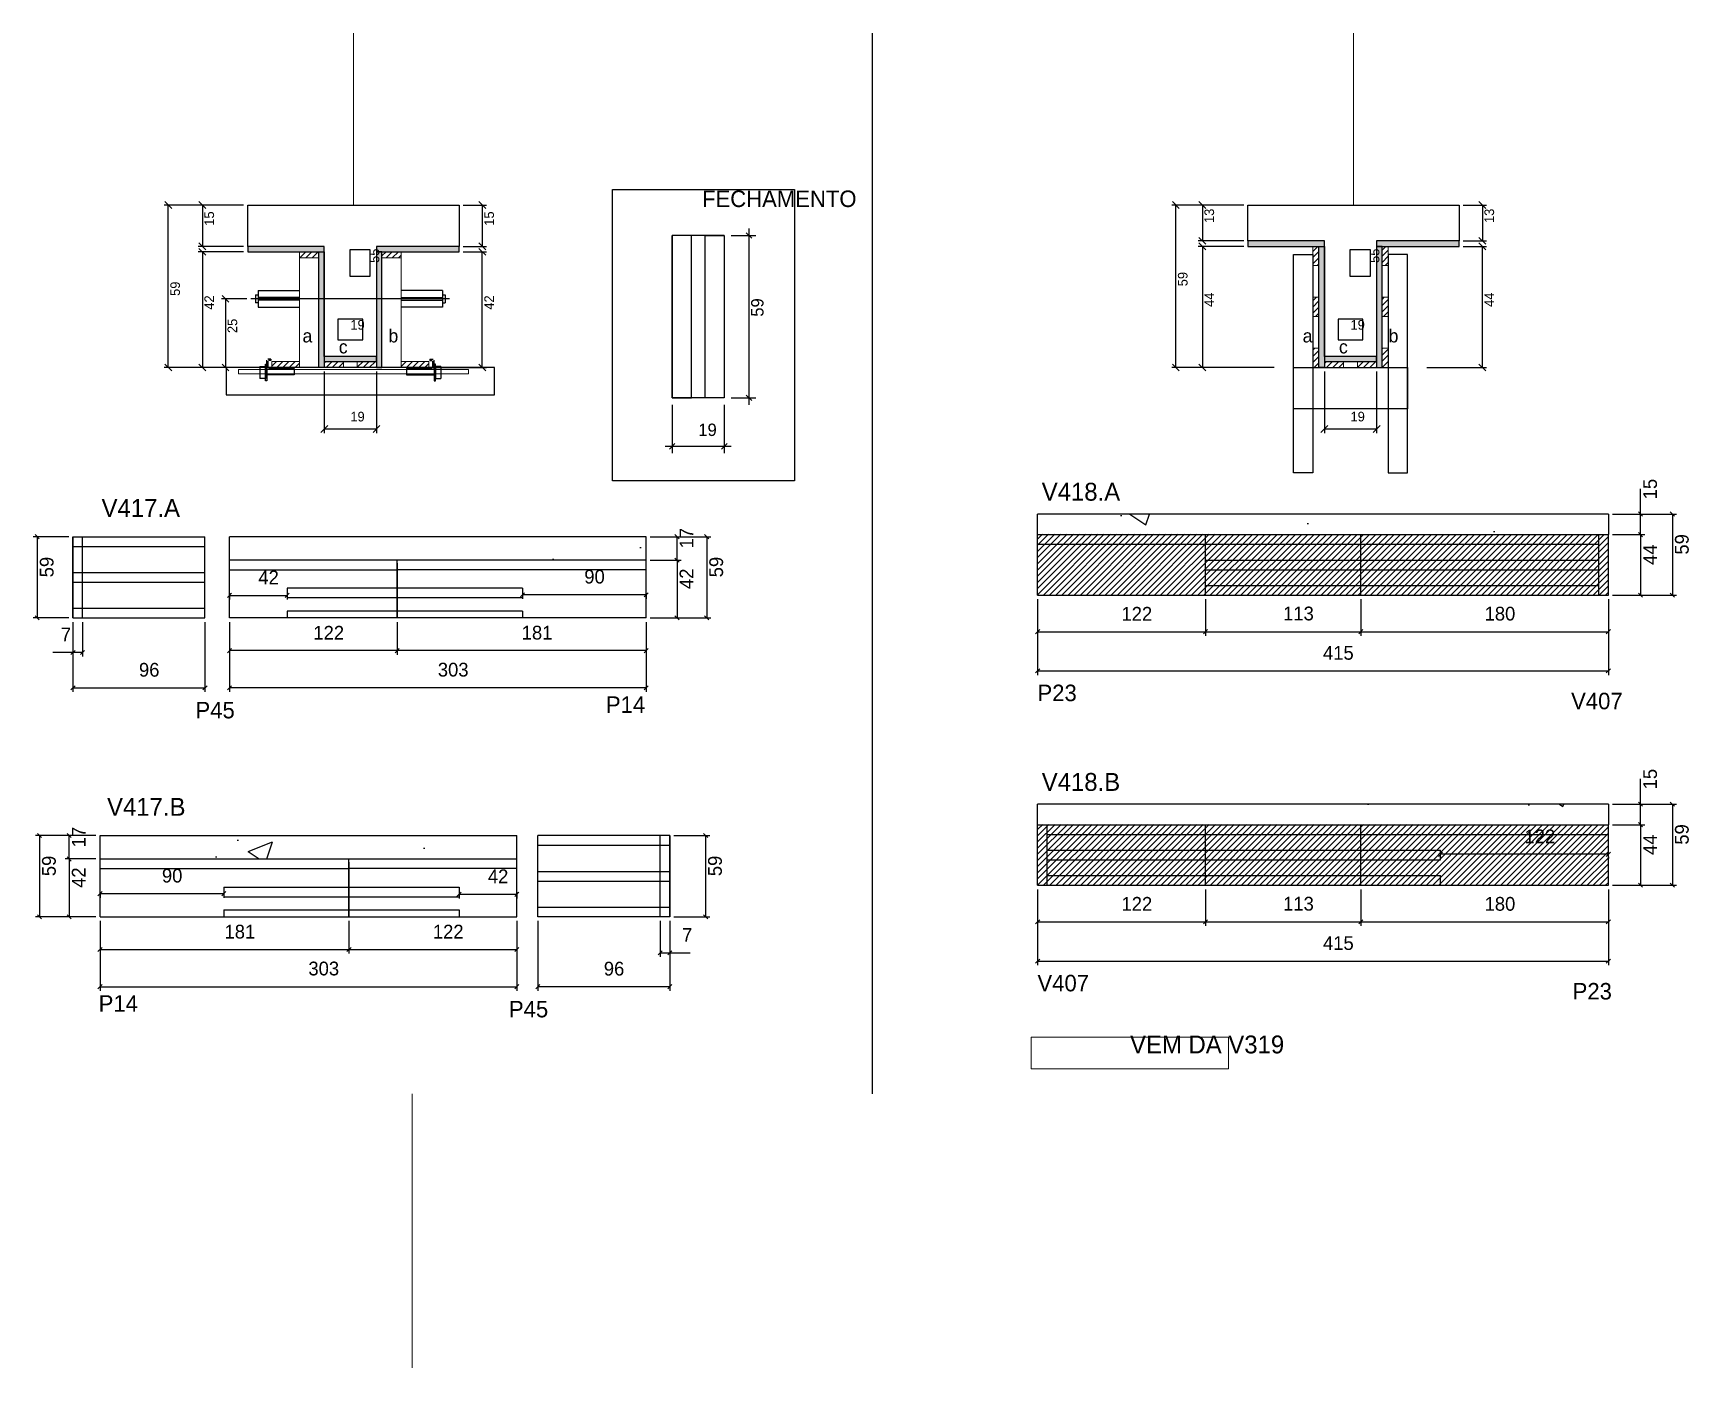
# Model space of a CAD drawing. Header units: metres. Extents: x 3256 to 4460, y 1444 to 2414.
import ezdxf

# ---------------------------------------------------------------- set-up
doc = ezdxf.new("R2010")
doc.units = ezdxf.units.M
for name, color, linetype in [('5', 7, 'Continuous'), ('barrote', 7, 'Continuous'), ('CONCRETO', 7, 'Continuous'), ('COTA', 7, 'Continuous'), ('Cota Seção (2x)', 7, 'Continuous'), ('Cotas', 7, 'Continuous'), ('detalhes', 7, 'Continuous'), ('Hachura', 7, 'Continuous'), ('Madeira', 7, 'Continuous'), ('Painéis', 7, 'Continuous'), ('presilha', 7, 'Continuous'), ('REAPROVEITAMENTO', 7, 'Continuous'), ('SARR_2.2x7', 7, 'Continuous'), ('SARR_3.5x7', 7, 'Continuous'), ('SARRAFO DE PRESSAO', 7, 'Continuous'), ('SCO-___-LAJ', 7, 'Continuous'), ('TENSOR', 7, 'Continuous'), ('TEXTO PILAR', 7, 'Continuous'), ('Texto Seção', 7, 'Continuous')]:
    doc.layers.add(name, color=color, linetype=linetype)

msp = doc.modelspace()

# ---------------------------------------------------------------- hatches: boundary and pattern name
at = {"layer": 'COTA'}
h = msp.add_hatch(dxfattribs=at)
h.set_pattern_fill('AR-CONC')
h.paths.add_polyline_path([(4401.3, 2049.8), (4401.3, 2064.8), (3986.1, 2064.8), (3986.3, 2049.8), (4401.3, 2049.8)])
h = msp.add_hatch(dxfattribs=at)
h.set_pattern_fill('AR-CONC')
h.paths.add_polyline_path([(3701.7, 2031.3), (3701.7, 2048.3), (3398.7, 2048.3), (3398.7, 2031.3), (3701.7, 2031.3)])
h = msp.add_hatch(dxfattribs=at)
h.set_pattern_fill('AR-CONC')
h.paths.add_polyline_path([(4401.3, 1839), (4401.3, 1854), (3986.1, 1854), (3986.3, 1839), (4401.3, 1839)])
h = msp.add_hatch(dxfattribs=at)
h.set_pattern_fill('AR-CONC')
h.paths.add_polyline_path([(3304.6, 1831.1), (3304.6, 1814.1), (3607.6, 1814.1), (3607.6, 1831.1), (3304.6, 1831.1)])
at = {"layer": 'Hachura'}
h = msp.add_hatch(color=7, dxfattribs=at)
h.dxf.hatch_style = 1
h.paths.add_polyline_path([(3467.6, 2255.3), (3467.6, 2259.3), (3412, 2259.3), (3412, 2255.3), (3467.6, 2255.3)])
h = msp.add_hatch(dxfattribs=at)
h.set_pattern_fill('ANSI31')
h.paths.add_polyline_path([(3463.6, 2250.9), (3463.6, 2255.3), (3449.6, 2255.3), (3449.6, 2250.9), (3463.6, 2250.9)])
h = msp.add_hatch(color=7, dxfattribs=at)
h.dxf.hatch_style = 1
h.paths.add_polyline_path([(3463.6, 2255.3), (3467.6, 2255.3), (3467.6, 2171.3), (3463.6, 2171.3), (3463.6, 2255.3)])
h = msp.add_hatch(color=7, dxfattribs=at)
h.dxf.hatch_style = 1
h.paths.add_polyline_path([(3565.6, 2255.3), (3565.6, 2259.3), (3505.6, 2259.3), (3505.6, 2255.3), (3565.6, 2255.3)])
h = msp.add_hatch(color=7, dxfattribs=at)
h.dxf.hatch_style = 1
h.paths.add_polyline_path([(3509.6, 2255.3), (3505.6, 2255.3), (3505.6, 2171.3), (3509.6, 2171.3), (3509.6, 2255.3)])
h = msp.add_hatch(dxfattribs=at)
h.set_pattern_fill('ANSI31')
h.paths.add_polyline_path([(3509.6, 2250.9), (3509.6, 2255.3), (3523.6, 2255.3), (3523.6, 2250.9), (3509.6, 2250.9)])
h = msp.add_hatch(color=7, dxfattribs=at)
h.dxf.hatch_style = 1
h.paths.add_polyline_path([(4194.8, 2259.3), (4194.8, 2263.3), (4139.2, 2263.3), (4139.2, 2259.3), (4194.8, 2259.3)])
h = msp.add_hatch(dxfattribs=at)
h.set_pattern_fill('ANSI31')
h.paths.add_polyline_path([(4186.4, 2245.3), (4190.8, 2245.3), (4190.8, 2259.3), (4186.4, 2259.3), (4186.4, 2245.3)])
h = msp.add_hatch(color=7, dxfattribs=at)
h.dxf.hatch_style = 1
h.paths.add_polyline_path([(4190.8, 2259.3), (4194.8, 2259.3), (4194.8, 2171.3), (4190.8, 2171.3), (4190.8, 2259.3)])
h = msp.add_hatch(color=7, dxfattribs=at)
h.dxf.hatch_style = 1
h.paths.add_polyline_path([(4292.8, 2259.3), (4292.8, 2263.3), (4232.8, 2263.3), (4232.8, 2259.3), (4292.8, 2259.3)])
h = msp.add_hatch(color=7, dxfattribs=at)
h.dxf.hatch_style = 1
h.paths.add_polyline_path([(4236.8, 2261.3), (4232.8, 2261.3), (4232.8, 2171.3), (4236.8, 2171.3), (4236.8, 2261.3)])
h = msp.add_hatch(dxfattribs=at)
h.set_pattern_fill('ANSI31')
h.paths.add_polyline_path([(4241.2, 2245.3), (4236.8, 2245.3), (4236.8, 2259.3), (4241.2, 2259.3), (4241.2, 2245.3)])
h = msp.add_hatch(dxfattribs=at)
h.set_pattern_fill('ANSI31')
h.paths.add_polyline_path([(4186.4, 2208.3), (4190.8, 2208.3), (4190.8, 2222.3), (4186.4, 2222.3), (4186.4, 2208.3)])
h = msp.add_hatch(dxfattribs=at)
h.set_pattern_fill('ANSI31')
h.paths.add_polyline_path([(4241.2, 2208.3), (4236.8, 2208.3), (4236.8, 2222.3), (4241.2, 2222.3), (4241.2, 2208.3)])
h = msp.add_hatch(color=7, dxfattribs=at)
h.dxf.hatch_style = 1
h.paths.add_polyline_path([(3505.6, 2175.7), (3505.6, 2179.3), (3467.6, 2179.3), (3467.6, 2175.7), (3505.6, 2175.7)])
h = msp.add_hatch(dxfattribs=at)
h.set_pattern_fill('ANSI31')
h.paths.add_polyline_path([(4186.4, 2171.3), (4190.8, 2171.3), (4190.8, 2185.3), (4186.4, 2185.3), (4186.4, 2171.3)])
h = msp.add_hatch(color=7, dxfattribs=at)
h.dxf.hatch_style = 1
h.paths.add_polyline_path([(4232.8, 2175.7), (4232.8, 2179.3), (4194.8, 2179.3), (4194.8, 2175.7), (4232.8, 2175.7)])
h = msp.add_hatch(dxfattribs=at)
h.set_pattern_fill('ANSI31')
h.paths.add_polyline_path([(4241.2, 2171.3), (4236.8, 2171.3), (4236.8, 2185.3), (4241.2, 2185.3), (4241.2, 2171.3)])
h = msp.add_hatch(dxfattribs=at)
h.set_pattern_fill('ANSI31')
h.paths.add_polyline_path([(3429.6, 2171.3), (3429.6, 2175.7), (3449.6, 2175.7), (3449.6, 2171.3), (3429.6, 2171.3)])
h = msp.add_hatch(dxfattribs=at)
h.set_pattern_fill('ANSI31')
h.paths.add_polyline_path([(3467.6, 2171.3), (3467.6, 2175.7), (3481.6, 2175.7), (3481.6, 2171.3), (3467.6, 2171.3)])
h = msp.add_hatch(dxfattribs=at)
h.set_pattern_fill('ANSI31')
h.paths.add_polyline_path([(3505.6, 2171.3), (3505.6, 2175.7), (3491.6, 2175.7), (3491.6, 2171.3), (3505.6, 2171.3)])
h = msp.add_hatch(dxfattribs=at)
h.set_pattern_fill('ANSI31')
h.paths.add_polyline_path([(3543.6, 2171.3), (3543.6, 2175.7), (3523.6, 2175.7), (3523.6, 2171.3), (3543.6, 2171.3)])
h = msp.add_hatch(dxfattribs=at)
h.set_pattern_fill('ANSI31')
h.paths.add_polyline_path([(4194.8, 2171.3), (4194.8, 2175.7), (4208.8, 2175.7), (4208.8, 2171.3), (4194.8, 2171.3)])
h = msp.add_hatch(dxfattribs=at)
h.set_pattern_fill('ANSI31')
h.paths.add_polyline_path([(4232.8, 2171.3), (4232.8, 2175.7), (4218.8, 2175.7), (4218.8, 2171.3), (4232.8, 2171.3)])
at = {"layer": 'REAPROVEITAMENTO'}
h = msp.add_hatch(dxfattribs=at)
h.set_pattern_fill('ANSI31')
h.paths.add_polyline_path([(4401.3, 2005.9), (4401.3, 2049.9), (3986.3, 2050.1), (3986.3, 2006.1), (4401.3, 2005.9)])
h = msp.add_hatch(dxfattribs=at)
h.set_pattern_fill('ANSI31')
h.paths.add_polyline_path([(4401.3, 1795), (4401.3, 1839), (3986.3, 1839.2), (3986.3, 1795.2), (4401.3, 1795)])

# ---------------------------------------------------------------- linework, layer by layer
at = {"color": 7, "lineweight": 25}
for p, q in [((3419.6, 2227.2), (3419.6, 2215.2)), ((3419.6, 2227.2), (3449.6, 2227.2)), ((3553.6, 2227.2), (3523.6, 2227.2)), ((3553.6, 2227.2), (3553.6, 2215.2)), ((3417.6, 2224.2), (3417.6, 2218.2)), ((3417.6, 2224.2), (3419.6, 2224.2)), ((3419.6, 2218.2), (3417.6, 2218.2)), ((3449.6, 2222.2), (3419.6, 2222.2)), ((3449.6, 2220.2), (3419.6, 2220.2)), ((3419.6, 2215.2), (3449.6, 2215.2)), ((3523.6, 2222.2), (3553.6, 2222.2)), ((3523.6, 2220.2), (3553.6, 2220.2)), ((3553.6, 2215.2), (3523.6, 2215.2)), ((3553.6, 2224.2), (3555.6, 2224.2)), ((3553.6, 2218.2), (3555.6, 2218.2)), ((3555.6, 2224.2), (3555.6, 2218.2))]:
    msp.add_line(p, q, dxfattribs=at)
at = {"layer": 'barrote', "color": 251, "lineweight": 25}
msp.add_lwpolyline([(3396.2, 2151.3), (3591.4, 2151.3), (3591.4, 2171.3), (3396.2, 2171.3)], close=True, dxfattribs=at)
at = {"layer": 'CONCRETO', "color": 251, "lineweight": 25}
for points in [[(3412, 2259.3), (3412, 2289.3), (3565.6, 2289.3), (3565.6, 2259.3), (3505.6, 2259.3), (3505.6, 2179.3), (3467.6, 2179.3), (3467.6, 2259.3)], [(4139.2, 2263.3), (4139.2, 2289.3), (4292.8, 2289.3), (4292.8, 2263.3), (4232.8, 2263.3), (4232.8, 2179.3), (4194.8, 2179.3), (4194.8, 2263.3)]]:
    msp.add_lwpolyline(points, close=True, dxfattribs=at)
at = {"layer": 'COTA', "color": 241, "lineweight": 25}
for p, q in [((3866, 2414.3), (3866, 1643.5)), ((3986.3, 2049.8), (3986.3, 2064.8)), ((4401.3, 2064.8), (3986.3, 2064.8)), ((4401.3, 2064.8), (4401.3, 2049.8)), ((3701.7, 2048.3), (3398.7, 2048.3)), ((3398.7, 2031.3), (3398.7, 2048.3)), ((3701.7, 2031.3), (3701.7, 2048.3)), ((3986.3, 1839), (3986.3, 1854)), ((4401.3, 1854), (3986.3, 1854)), ((4401.3, 1854), (4401.3, 1839)), ((3304.6, 1831.1), (3607.6, 1831.1)), ((3304.6, 1814.1), (3304.6, 1831.1)), ((3607.6, 1814.1), (3607.6, 1831.1))]:
    msp.add_line(p, q, dxfattribs=at)
at = {"layer": 'COTA', "color": 4, "lineweight": 25}
for p, q in [((3409, 2289.3), (3351.2, 2289.3)), ((3354.2, 2171.3), (3354.2, 2289.3)), ((3409, 2289.3), (3376, 2289.3)), ((3379, 2289.3), (3379, 2259.3)), ((3568.6, 2289.3), (3585.5, 2289.3)), ((3582.5, 2289.3), (3582.5, 2259.3)), ((4136.2, 2289.3), (4083.8, 2289.3)), ((4086.8, 2171.3), (4086.8, 2289.3)), ((4136.2, 2289.3), (4103.1, 2289.3)), ((4106.1, 2289.3), (4106.1, 2263.3)), ((4295.8, 2289.3), (4312.7, 2289.3)), ((4309.7, 2289.3), (4309.7, 2263.3)), ((3763.5, 2267.2), (3781.5, 2267.2)), ((3776.5, 2144.2), (3776.5, 2272.2)), ((3409, 2259.3), (3376, 2259.3)), ((3409, 2255.3), (3376, 2255.3)), ((3379, 2255.3), (3379, 2171.3)), ((3568.6, 2259.3), (3585.5, 2259.3)), ((3568.6, 2255.3), (3585.5, 2255.3)), ((3582.5, 2171.3), (3582.5, 2255.3)), ((4136.2, 2263.3), (4103.1, 2263.3)), ((4136.2, 2259.3), (4103.1, 2259.3)), ((4106.1, 2259.3), (4106.1, 2171.3)), ((4295.8, 2263.3), (4312.7, 2263.3)), ((4295.8, 2259.3), (4312.7, 2259.3)), ((4309.7, 2171.3), (4309.7, 2259.3)), ((3411.3, 2221.2), (3392.8, 2221.2)), ((3395.8, 2221.2), (3395.8, 2171.3)), ((3431, 2171.3), (3351.2, 2171.3)), ((3431, 2171.3), (3376, 2171.3)), ((3411.3, 2171.3), (3392.8, 2171.3)), ((3467.6, 2168.3), (3467.6, 2123.6)), ((3505.6, 2168.3), (3505.6, 2123.6)), ((3542.2, 2171.3), (3585.5, 2171.3)), ((4158.2, 2171.3), (4083.8, 2171.3)), ((4158.2, 2171.3), (4103.1, 2171.3)), ((4194.8, 2168.3), (4194.8, 2123.6)), ((4232.8, 2168.3), (4232.8, 2123.6)), ((4269.4, 2171.3), (4312.7, 2171.3)), ((3720.6, 2144.2), (3720.6, 2109)), ((3758.5, 2144.2), (3758.5, 2109)), ((3763.5, 2149.2), (3781.5, 2149.2)), ((3467.6, 2126.6), (3505.6, 2126.6)), ((4194.8, 2126.6), (4232.8, 2126.6)), ((3715.6, 2114), (3763.5, 2114)), ((4424.7, 2064.8), (4424.7, 2083.2)), ((4404.3, 2064.8), (4427.7, 2064.8)), ((4404.3, 2064.8), (4450.8, 2064.8)), ((4424.7, 2049.8), (4424.7, 2064.8)), ((4447.8, 2064.8), (4447.8, 2005.8)), ((3704.7, 2048.3), (3727.1, 2048.3)), ((3704.7, 2048.3), (3748.7, 2048.3)), ((3724.1, 2031.3), (3724.1, 2048.3)), ((3745.7, 2048.3), (3745.7, 1989.3)), ((4404.3, 2049.8), (4427.7, 2049.8)), ((4404.3, 2049.8), (4427.7, 2049.8)), ((4424.7, 2049.8), (4424.7, 2005.8)), ((3704.7, 2031.3), (3727.1, 2031.3)), ((3704.7, 2031.3), (3727.1, 2031.3)), ((3724.1, 2031.3), (3724.1, 1989.3)), ((3986.3, 2002.8), (3986.3, 1976.3)), ((3986.3, 2002.8), (3986.3, 1947.8)), ((4108.3, 2002.8), (4108.3, 1976.3)), ((4108.3, 2002.8), (4108.3, 1976.3)), ((4221.3, 2002.8), (4221.3, 1976.3)), ((4221.3, 2002.8), (4221.3, 1976.3)), ((4401.3, 2002.8), (4401.3, 1976.3)), ((4401.3, 2002.8), (4401.3, 1947.8)), ((4404.3, 2005.8), (4427.7, 2005.8)), ((4404.3, 2005.8), (4450.8, 2005.8)), ((3704.7, 1989.3), (3727.1, 1989.3)), ((3704.7, 1989.3), (3748.7, 1989.3)), ((3284.9, 1986.3), (3284.9, 1935.5)), ((3284.9, 1986.3), (3284.9, 1961.2)), ((3291.9, 1986.3), (3291.9, 1961.2)), ((3380.9, 1986.3), (3380.9, 1935.5)), ((3398.7, 1986.3), (3398.7, 1962.5)), ((3398.7, 1986.3), (3398.7, 1935.5)), ((3520.7, 1986.3), (3520.7, 1962.5)), ((3520.7, 1986.3), (3520.7, 1962.5)), ((3701.7, 1986.3), (3701.7, 1962.5)), ((3701.7, 1986.3), (3701.7, 1935.5)), ((3986.3, 1979.3), (4108.3, 1979.3)), ((4108.3, 1979.3), (4221.3, 1979.3)), ((4221.3, 1979.3), (4401.3, 1979.3)), ((3284.9, 1964.2), (3270.2, 1964.2)), ((3291.9, 1964.2), (3284.9, 1964.2)), ((3520.7, 1965.5), (3398.7, 1965.5)), ((3701.7, 1965.5), (3520.7, 1965.5)), ((3986.3, 1950.8), (4401.3, 1950.8)), ((3284.9, 1938.5), (3380.9, 1938.5)), ((3701.7, 1938.5), (3398.7, 1938.5)), ((4424.7, 1854), (4424.7, 1872.3)), ((4404.3, 1854), (4427.7, 1854)), ((4404.3, 1854), (4450.8, 1854)), ((4424.7, 1839), (4424.7, 1854)), ((4447.8, 1854), (4447.8, 1795)), ((3301.6, 1831.1), (3257.6, 1831.1)), ((3260.6, 1831.1), (3260.6, 1772.1)), ((3301.6, 1831.1), (3279.2, 1831.1)), ((3282.2, 1814.1), (3282.2, 1831.1)), ((4404.3, 1839), (4427.7, 1839)), ((4404.3, 1839), (4427.7, 1839)), ((4424.7, 1839), (4424.7, 1795)), ((3301.6, 1814.1), (3279.2, 1814.1)), ((3301.6, 1814.1), (3279.2, 1814.1)), ((3282.2, 1814.1), (3282.2, 1772.1)), ((4401.3, 1817.5), (4279.3, 1817.5)), ((4279.3, 1815.7), (4279.3, 1814.5)), ((4401.3, 1815.7), (4401.3, 1814.5)), ((4404.3, 1795), (4427.7, 1795)), ((4404.3, 1795), (4450.8, 1795)), ((3986.3, 1792), (3986.3, 1765.4)), ((3986.3, 1792), (3986.3, 1736.9)), ((4108.3, 1792), (4108.3, 1765.4)), ((4108.3, 1792), (4108.3, 1765.4)), ((4221.3, 1792), (4221.3, 1765.4)), ((4221.3, 1792), (4221.3, 1765.4)), ((4401.3, 1792), (4401.3, 1765.4)), ((4401.3, 1792), (4401.3, 1736.9)), ((3301.6, 1772.1), (3257.6, 1772.1)), ((3301.6, 1772.1), (3279.2, 1772.1)), ((3304.6, 1769.1), (3304.6, 1745.3)), ((3304.6, 1769.1), (3304.6, 1718.3)), ((3485.6, 1769.1), (3485.6, 1745.3)), ((3485.6, 1769.1), (3485.6, 1745.3)), ((3607.6, 1769.1), (3607.6, 1745.3)), ((3607.6, 1769.1), (3607.6, 1718.3)), ((3622.9, 1769.1), (3622.9, 1718.3)), ((3711.9, 1769.1), (3711.9, 1742.9)), ((3718.9, 1769.1), (3718.9, 1718.3)), ((3718.9, 1769.1), (3718.9, 1742.9)), ((3986.3, 1768.4), (4108.3, 1768.4)), ((4108.3, 1768.4), (4221.3, 1768.4)), ((4221.3, 1768.4), (4401.3, 1768.4)), ((3304.6, 1748.3), (3485.6, 1748.3)), ((3485.6, 1748.3), (3607.6, 1748.3)), ((3711.9, 1745.9), (3718.9, 1745.9)), ((3718.9, 1745.9), (3733.6, 1745.9)), ((3986.3, 1739.9), (4401.3, 1739.9)), ((3304.6, 1721.3), (3607.6, 1721.3)), ((3718.9, 1721.3), (3622.9, 1721.3))]:
    msp.add_line(p, q, dxfattribs=at)
at = {"layer": 'COTA', "color": 0, "lineweight": 25}
for p, q in [((4426.2, 2063.3), (4423.2, 2066.3)), ((4449.3, 2063.3), (4446.3, 2066.3)), ((3725.6, 2046.8), (3722.6, 2049.8)), ((3747.2, 2046.8), (3744.2, 2049.8)), ((4423.2, 2051.3), (4426.2, 2048.3)), ((4426.2, 2048.3), (4423.2, 2051.3)), ((3725.6, 2029.8), (3722.6, 2032.8)), ((3722.6, 2032.8), (3725.6, 2029.8)), ((4423.2, 2007.3), (4426.2, 2004.3)), ((4446.3, 2007.3), (4449.3, 2004.3)), ((3722.6, 1990.8), (3725.6, 1987.8)), ((3744.2, 1990.8), (3747.2, 1987.8)), ((3987.8, 1980.8), (3984.8, 1977.8)), ((4106.8, 1977.8), (4109.8, 1980.8)), ((4109.8, 1980.8), (4106.8, 1977.8)), ((4222.8, 1980.8), (4219.8, 1977.8)), ((4219.8, 1977.8), (4222.8, 1980.8)), ((4399.8, 1977.8), (4402.8, 1980.8)), ((3286.4, 1965.7), (3283.4, 1962.7)), ((3290.4, 1962.7), (3293.4, 1965.7)), ((3400.2, 1967), (3397.2, 1964)), ((3522.2, 1967), (3519.2, 1964)), ((3519.2, 1964), (3522.2, 1967)), ((3700.2, 1964), (3703.2, 1967)), ((3987.8, 1952.3), (3984.8, 1949.3)), ((4399.8, 1949.3), (4402.8, 1952.3)), ((3286.4, 1940), (3283.4, 1937)), ((3379.4, 1937), (3382.4, 1940)), ((3400.2, 1940), (3397.2, 1937)), ((3700.2, 1937), (3703.2, 1940)), ((4426.2, 1852.5), (4423.2, 1855.5)), ((4449.3, 1852.5), (4446.3, 1855.5)), ((3262.1, 1829.6), (3259.1, 1832.6)), ((3283.7, 1829.6), (3280.7, 1832.6)), ((4423.2, 1840.5), (4426.2, 1837.5)), ((4426.2, 1837.5), (4423.2, 1840.5)), ((4280.8, 1819), (4277.8, 1816)), ((4399.8, 1816), (4402.8, 1819)), ((3283.7, 1812.6), (3280.7, 1815.6)), ((3280.7, 1815.6), (3283.7, 1812.6)), ((4423.2, 1796.5), (4426.2, 1793.5)), ((4446.3, 1796.5), (4449.3, 1793.5)), ((3259.1, 1773.6), (3262.1, 1770.6)), ((3280.7, 1773.6), (3283.7, 1770.6)), ((3987.8, 1769.9), (3984.8, 1766.9)), ((4106.8, 1766.9), (4109.8, 1769.9)), ((4109.8, 1769.9), (4106.8, 1766.9)), ((4222.8, 1769.9), (4219.8, 1766.9)), ((4219.8, 1766.9), (4222.8, 1769.9)), ((4399.8, 1766.9), (4402.8, 1769.9)), ((3306.1, 1749.8), (3303.1, 1746.8)), ((3484.1, 1746.8), (3487.1, 1749.8)), ((3487.1, 1749.8), (3484.1, 1746.8)), ((3606.1, 1746.8), (3609.1, 1749.8)), ((3713.4, 1747.4), (3710.4, 1744.4)), ((3717.4, 1744.4), (3720.4, 1747.4)), ((3987.8, 1741.4), (3984.8, 1738.4)), ((4399.8, 1738.4), (4402.8, 1741.4)), ((3306.1, 1722.8), (3303.1, 1719.8)), ((3606.1, 1719.8), (3609.1, 1722.8)), ((3624.4, 1722.8), (3621.4, 1719.8)), ((3717.4, 1719.8), (3720.4, 1722.8))]:
    msp.add_line(p, q, dxfattribs=at)
for points in [[(3356.7, 2286.8), (3351.7, 2291.8)], [(3381.5, 2286.8), (3376.5, 2291.8)], [(3585, 2286.8), (3580, 2291.8)], [(4089.3, 2286.8), (4084.3, 2291.8)], [(4108.6, 2286.8), (4103.6, 2291.8)], [(4312.2, 2286.8), (4307.2, 2291.8)], [(3778.5, 2265.2), (3774.5, 2269.2)], [(4103.6, 2265.8), (4108.6, 2260.8)], [(4307.2, 2265.8), (4312.2, 2260.8)], [(3376.5, 2261.8), (3381.5, 2256.8)], [(3381.5, 2252.8), (3376.5, 2257.8)], [(3580, 2261.8), (3585, 2256.8)], [(3585, 2252.8), (3580, 2257.8)], [(4108.6, 2256.8), (4103.6, 2261.8)], [(4312.2, 2256.8), (4307.2, 2261.8)], [(3398.3, 2218.7), (3393.3, 2223.7)], [(3351.7, 2173.8), (3356.7, 2168.8)], [(3376.5, 2173.8), (3381.5, 2168.8)], [(3393.3, 2173.8), (3398.3, 2168.8)], [(3580, 2173.8), (3585, 2168.8)], [(4084.3, 2173.8), (4089.3, 2168.8)], [(4103.6, 2173.8), (4108.6, 2168.8)], [(4307.2, 2173.8), (4312.2, 2168.8)], [(3774.5, 2151.2), (3778.5, 2147.2)], [(3470.1, 2129.1), (3465.1, 2124.1)], [(3503.1, 2124.1), (3508.1, 2129.1)], [(4197.3, 2129.1), (4192.3, 2124.1)], [(4230.3, 2124.1), (4235.3, 2129.1)], [(3722.6, 2116), (3718.6, 2112)], [(3756.5, 2112), (3760.5, 2116)]]:
    msp.add_lwpolyline(points, dxfattribs=at)
at = {"layer": 'Cota Seção (2x)', "color": 180, "lineweight": 25}
for p, q in [((3501.1, 2256.9), (3486.1, 2256.9)), ((3486.1, 2256.9), (3486.1, 2237.6)), ((3501.1, 2237.6), (3501.1, 2256.9)), ((4228.3, 2256.9), (4213.3, 2256.9)), ((4213.3, 2256.9), (4213.3, 2237.6)), ((4228.3, 2237.6), (4228.3, 2256.9)), ((3486.1, 2237.6), (3501.1, 2237.6)), ((4213.3, 2237.6), (4228.3, 2237.6)), ((3495.6, 2206.3), (3477.6, 2206.3)), ((3477.6, 2206.3), (3477.6, 2191.3)), ((3495.6, 2191.3), (3495.6, 2206.3)), ((4222.8, 2206.3), (4204.8, 2206.3)), ((4204.8, 2206.3), (4204.8, 2191.3)), ((4222.8, 2191.3), (4222.8, 2206.3)), ((3477.6, 2191.3), (3495.6, 2191.3)), ((4204.8, 2191.3), (4222.8, 2191.3))]:
    msp.add_line(p, q, dxfattribs=at)
at = {"layer": 'Cotas', "color": 1, "lineweight": 25}
msp.add_lwpolyline([(3677.1, 2300.6), (3809.5, 2300.6), (3809.5, 2089), (3677.1, 2089)], close=True, dxfattribs=at)
at = {"layer": 'Madeira', "color": 126, "lineweight": 18}
for points in [[(3463.6, 2250.9), (3463.6, 2255.3), (3449.6, 2255.3), (3449.6, 2250.9)], [(3463.6, 2255.3), (3449.6, 2255.3), (3449.6, 2171.3), (3463.6, 2171.3)], [(3509.6, 2250.9), (3509.6, 2255.3), (3523.6, 2255.3), (3523.6, 2250.9)], [(3509.6, 2255.3), (3523.6, 2255.3), (3523.6, 2171.3), (3509.6, 2171.3)], [(4186.4, 2245.3), (4190.8, 2245.3), (4190.8, 2259.3), (4186.4, 2259.3)], [(4241.2, 2245.3), (4236.8, 2245.3), (4236.8, 2259.3), (4241.2, 2259.3)], [(4186.4, 2208.3), (4190.8, 2208.3), (4190.8, 2222.3), (4186.4, 2222.3)], [(4241.2, 2208.3), (4236.8, 2208.3), (4236.8, 2222.3), (4241.2, 2222.3)], [(4186.4, 2171.3), (4190.8, 2171.3), (4190.8, 2185.3), (4186.4, 2185.3)], [(4241.2, 2171.3), (4236.8, 2171.3), (4236.8, 2185.3), (4241.2, 2185.3)], [(3429.6, 2171.3), (3429.6, 2175.7), (3449.6, 2175.7), (3449.6, 2171.3)], [(3467.6, 2171.3), (3467.6, 2175.7), (3481.6, 2175.7), (3481.6, 2171.3)], [(3505.6, 2171.3), (3505.6, 2175.7), (3491.6, 2175.7), (3491.6, 2171.3)], [(3543.6, 2171.3), (3543.6, 2175.7), (3523.6, 2175.7), (3523.6, 2171.3)], [(4194.8, 2171.3), (4194.8, 2175.7), (4208.8, 2175.7), (4208.8, 2171.3)], [(4232.8, 2171.3), (4232.8, 2175.7), (4218.8, 2175.7), (4218.8, 2171.3)]]:
    msp.add_lwpolyline(points, close=True, dxfattribs=at)
at = {"layer": 'Painéis', "color": 200, "lineweight": 25}
for p, q in [((3758.5, 2267.2), (3720.6, 2267.2)), ((3720.6, 2149.2), (3720.6, 2267.2)), ((3758.5, 2267.2), (3758.5, 2149.2)), ((3758.5, 2149.2), (3720.6, 2149.2)), ((3284.9, 2048.3), (3380.9, 2048.3)), ((3284.9, 1989.3), (3284.9, 2048.3)), ((3380.9, 1989.3), (3380.9, 2048.3)), ((3986.3, 2049.8), (4401.3, 2049.8)), ((3986.3, 2005.8), (3986.3, 2049.8)), ((4108.3, 2005.8), (4108.3, 2049.8)), ((4221.3, 2005.8), (4221.3, 2049.8)), ((4401.3, 2005.8), (4401.3, 2049.8)), ((3701.7, 2031.3), (3398.7, 2031.3)), ((3398.7, 1989.3), (3398.7, 2031.3)), ((3520.7, 1989.3), (3520.7, 2031.3)), ((3701.7, 1989.3), (3701.7, 2031.3)), ((3986.3, 2005.8), (4401.3, 2005.8)), ((3284.9, 1989.3), (3380.9, 1989.3)), ((3701.7, 1989.3), (3398.7, 1989.3)), ((3718.9, 1831.1), (3622.9, 1831.1)), ((3622.9, 1772.1), (3622.9, 1831.1)), ((3718.9, 1772.1), (3718.9, 1831.1)), ((3986.3, 1839), (4401.3, 1839)), ((3986.3, 1795), (3986.3, 1839)), ((4108.3, 1795), (4108.3, 1839)), ((4221.3, 1795), (4221.3, 1839)), ((4401.3, 1795), (4401.3, 1839)), ((3304.6, 1814.1), (3607.6, 1814.1)), ((3304.6, 1772.1), (3304.6, 1814.1)), ((3485.6, 1772.1), (3485.6, 1814.1)), ((3607.6, 1772.1), (3607.6, 1814.1)), ((3986.3, 1795), (4401.3, 1795)), ((3304.6, 1772.1), (3607.6, 1772.1)), ((3718.9, 1772.1), (3622.9, 1772.1))]:
    msp.add_line(p, q, dxfattribs=at)
at = {"layer": 'Painéis', "color": 4, "lineweight": 25}
for p, q in [((3281.9, 2048.3), (3255.9, 2048.3)), ((3258.9, 2048.3), (3258.9, 1989.3)), ((3398.7, 2007.3), (3398.7, 2002.7)), ((3398.7, 2005.7), (3440.7, 2005.7)), ((3440.7, 2005.3), (3440.7, 2002.7)), ((3701.7, 2006.1), (3611.7, 2006.1)), ((3611.7, 2005.3), (3611.7, 2003.1)), ((3701.7, 2007.3), (3701.7, 2003.1)), ((3281.9, 1989.3), (3255.9, 1989.3)), ((3721.9, 1831.1), (3747.9, 1831.1)), ((3744.9, 1831.1), (3744.9, 1772.1)), ((3304.6, 1790.1), (3304.6, 1785.9)), ((3304.6, 1788.9), (3394.6, 1788.9)), ((3394.6, 1788.1), (3394.6, 1785.9)), ((3607.6, 1788.4), (3565.6, 1788.4)), ((3565.6, 1788.1), (3565.6, 1785.4)), ((3607.6, 1790.1), (3607.6, 1785.4)), ((3721.9, 1772.1), (3747.9, 1772.1))]:
    msp.add_line(p, q, dxfattribs=at)
at = {"layer": 'Painéis', "color": 0, "lineweight": 25}
for p, q in [((3260.4, 2046.8), (3257.4, 2049.8)), ((3400.2, 2007.2), (3397.2, 2004.2)), ((3439.2, 2004.2), (3442.2, 2007.2)), ((3613.2, 2007.6), (3610.2, 2004.6)), ((3700.2, 2004.6), (3703.2, 2007.6)), ((3257.4, 1990.8), (3260.4, 1987.8)), ((3746.4, 1829.6), (3743.4, 1832.6)), ((3306.1, 1790.4), (3303.1, 1787.4)), ((3393.1, 1787.4), (3396.1, 1790.4)), ((3567.1, 1789.9), (3564.1, 1786.9)), ((3606.1, 1786.9), (3609.1, 1789.9)), ((3743.4, 1773.6), (3746.4, 1770.6))]:
    msp.add_line(p, q, dxfattribs=at)
at = {"layer": 'Painéis', "color": 200, "lineweight": 25}
for points in [[(3467.6, 2255.3), (3467.6, 2259.3), (3412, 2259.3), (3412, 2255.3)], [(3463.6, 2255.3), (3467.6, 2255.3), (3467.6, 2171.3), (3463.6, 2171.3)], [(3565.6, 2255.3), (3565.6, 2259.3), (3505.6, 2259.3), (3505.6, 2255.3)], [(3509.6, 2255.3), (3505.6, 2255.3), (3505.6, 2171.3), (3509.6, 2171.3)], [(4194.8, 2259.3), (4194.8, 2263.3), (4139.2, 2263.3), (4139.2, 2259.3)], [(4190.8, 2259.3), (4194.8, 2259.3), (4194.8, 2171.3), (4190.8, 2171.3)], [(4292.8, 2259.3), (4292.8, 2263.3), (4232.8, 2263.3), (4232.8, 2259.3)], [(4236.8, 2259.3), (4232.8, 2259.3), (4232.8, 2171.3), (4236.8, 2171.3)], [(3505.6, 2175.7), (3505.6, 2179.3), (3467.6, 2179.3), (3467.6, 2175.7)], [(4232.8, 2175.7), (4232.8, 2179.3), (4194.8, 2179.3), (4194.8, 2175.7)]]:
    msp.add_lwpolyline(points, close=True, dxfattribs=at)
at = {"layer": 'presilha', "color": 1, "lineweight": 25}
for p, q in [((3420.8, 2172), (3424.8, 2172)), ((3420.8, 2172), (3420.8, 2163.3)), ((3424.8, 2173.6), (3425.8, 2173.6)), ((3424.8, 2161.6), (3424.8, 2173.6)), ((3424.8, 2172), (3424.8, 2163.3)), ((3425.8, 2170.4), (3425.8, 2176.6)), ((3425.8, 2173.6), (3425.8, 2161.6)), ((3428.8, 2177.3), (3426.5, 2177.3)), ((3426.8, 2171), (3426.8, 2175.9)), ((3428.8, 2176.3), (3427.1, 2176.3)), ((3445.8, 2170.6), (3427.1, 2170.6)), ((3428.8, 2177.3), (3428.8, 2176.3)), ((3445.8, 2170.6), (3445.8, 2166)), ((3527.5, 2170.6), (3527.5, 2166)), ((3527.5, 2170.6), (3546.1, 2170.6)), ((3544.5, 2177.3), (3544.5, 2176.3)), ((3544.5, 2177.3), (3546.7, 2177.3)), ((3544.5, 2176.3), (3546.1, 2176.3)), ((3546.5, 2171), (3546.5, 2175.9)), ((3547.5, 2170.4), (3547.5, 2176.6)), ((3548.5, 2173.6), (3547.5, 2173.6)), ((3547.5, 2173.6), (3547.5, 2161.6)), ((3548.5, 2161.6), (3548.5, 2173.6)), ((3552.5, 2172), (3548.5, 2172)), ((3548.5, 2172), (3548.5, 2163.3)), ((3552.5, 2172), (3552.5, 2163.3)), ((3424.8, 2163.3), (3420.8, 2163.3)), ((3425.8, 2161.6), (3424.8, 2161.6)), ((3445.8, 2166), (3425.8, 2166)), ((3527.5, 2166), (3547.5, 2166)), ((3547.5, 2161.6), (3548.5, 2161.6)), ((3548.5, 2163.3), (3552.5, 2163.3))]:
    msp.add_line(p, q, dxfattribs=at)
at = {"layer": 'SARR_2.2x7', "color": 40, "lineweight": 25}
for p, q in [((3291.9, 1989.3), (3291.9, 2048.3)), ((4394.4, 2005.8), (4394.4, 2049.8)), ((3284.9, 2041.3), (3380.9, 2041.3)), ((3986.3, 2042.8), (4108.3, 2042.8)), ((4108.3, 2042.8), (4221.3, 2042.8)), ((4221.3, 2042.8), (4394.4, 2042.8)), ((3398.7, 2024.3), (3520.7, 2024.3)), ((3701.7, 2024.3), (3520.7, 2024.3)), ((4108.3, 2031.3), (4221.3, 2031.3)), ((4108.3, 2024.3), (4221.3, 2024.3)), ((4221.3, 2031.3), (4394.4, 2031.3)), ((4221.3, 2024.3), (4394.4, 2024.3)), ((3284.9, 2022.3), (3380.9, 2022.3)), ((3284.9, 2015.3), (3380.9, 2015.3)), ((3520.7, 2010.9), (3440.6, 2010.9)), ((3440.6, 2010.9), (3440.7, 2004)), ((3611.7, 2010.9), (3520.7, 2010.9)), ((3611.7, 2010.9), (3611.7, 2004)), ((4108.3, 2012.8), (4221.3, 2012.8)), ((4221.3, 2012.8), (4394.4, 2012.8)), ((3520.7, 2003.9), (3440.6, 2003.9)), ((3611.7, 2003.9), (3520.7, 2003.9)), ((3284.9, 1996.3), (3380.9, 1996.3)), ((3520.7, 1994.3), (3440.6, 1994.3)), ((3440.6, 1994.3), (3440.6, 1989.3)), ((3611.7, 1994.3), (3520.7, 1994.3)), ((3611.7, 1994.3), (3611.7, 1989.3)), ((3711.9, 1772.1), (3711.9, 1831.1)), ((3993.3, 1795), (3993.3, 1839)), ((3993.3, 1832), (4108.3, 1832)), ((4108.3, 1832), (4221.3, 1832)), ((4221.3, 1832), (4401.3, 1832)), ((3622.9, 1824.1), (3718.9, 1824.1)), ((3993.3, 1820.5), (4108.3, 1820.5)), ((4108.3, 1820.5), (4221.3, 1820.5)), ((4221.3, 1820.5), (4279.3, 1820.5)), ((4279.3, 1813.5), (4279.3, 1820.5)), ((3304.6, 1807.1), (3485.6, 1807.1)), ((3607.6, 1807.1), (3485.6, 1807.1)), ((3993.3, 1813.5), (4108.3, 1813.5)), ((4108.3, 1813.5), (4221.3, 1813.5)), ((4221.3, 1813.5), (4279.3, 1813.5)), ((3622.9, 1805.1), (3718.9, 1805.1)), ((3622.9, 1798.1), (3718.9, 1798.1)), ((3993.3, 1802), (4108.3, 1802)), ((4108.3, 1802), (4221.3, 1802)), ((4221.3, 1802), (4279.3, 1802)), ((4279.3, 1795), (4279.3, 1802)), ((3394.6, 1793.7), (3485.6, 1793.7)), ((3394.6, 1793.7), (3394.6, 1786.7)), ((3394.6, 1786.7), (3485.6, 1786.7)), ((3485.6, 1793.7), (3565.6, 1793.7)), ((3485.6, 1786.7), (3565.6, 1786.7)), ((3565.6, 1793.7), (3565.6, 1786.7)), ((3394.6, 1777.1), (3485.6, 1777.1)), ((3394.6, 1777.1), (3394.6, 1772.1)), ((3485.6, 1777.1), (3565.6, 1777.1)), ((3565.6, 1777.1), (3565.6, 1772.1)), ((3622.9, 1779.1), (3718.9, 1779.1))]:
    msp.add_line(p, q, dxfattribs=at)
for points in [[(3734.6, 2267.2), (3720.6, 2267.2), (3720.6, 2149.2), (3734.6, 2149.2)], [(3744.6, 2267.2), (3758.5, 2267.2), (3758.5, 2149.2), (3744.6, 2149.2)]]:
    msp.add_lwpolyline(points, close=True, dxfattribs=at)
at = {"layer": 'SARR_3.5x7', "color": 81, "lineweight": 25}
for p, q in [((3284.9, 2048.3), (3284.9, 1989.3)), ((3520.7, 2029.1), (3520.7, 1989.3)), ((3718.9, 1831.1), (3718.9, 1772.1)), ((3485.6, 1811.9), (3485.6, 1772.1))]:
    msp.add_line(p, q, dxfattribs=at)
for points in [[(4172.4, 2253.3), (4186.4, 2253.3), (4186.4, 2094.8), (4172.4, 2094.8)], [(4255.2, 2253.3), (4241.2, 2253.3), (4241.2, 2094.8), (4255.2, 2094.8)], [(4172.4, 2171.3), (4255.2, 2171.3), (4255.2, 2141.2), (4172.4, 2141.2)]]:
    msp.add_lwpolyline(points, close=True, dxfattribs=at)
at = {"layer": 'SARRAFO DE PRESSAO', "color": 30, "lineweight": 9}
msp.add_line((3531.6, 1444.3), (3531.6, 1643.5), dxfattribs=at)
at = {"layer": 'SCO-___-LAJ', "color": 1, "lineweight": 0}
msp.add_lwpolyline([(3405.2, 2169.9), (3572.5, 2169.9), (3572.5, 2166.7), (3405.2, 2166.7)], close=True, dxfattribs=at)
at = {"layer": 'TENSOR', "color": 3, "lineweight": 25}
msp.add_line((3558.6, 2221.2), (3414.3, 2221.2), dxfattribs=at)
at = {"layer": 'Texto Seção', "color": 252, "lineweight": 15}
for p, q in [((3488.8, 2289.3), (3488.8, 2414.3)), ((4216, 2289.3), (4216, 2414.3))]:
    msp.add_line(p, q, dxfattribs=at)
at = {"layer": 'Texto Seção', "color": 7, "lineweight": 15}
msp.add_lwpolyline([(3981.5, 1684.7), (4125.1, 1684.7), (4125.1, 1661.5), (3981.5, 1661.5)], close=True, dxfattribs=at)

# ---------------------------------------------------------------- texts
at = {"layer": '5', "color": 5, "lineweight": 25}
for s, rotation, p in [('P23', 0, (3986.2, 1928.8)), ('P45', 360, (3374, 1916.3)), ('P14', 0, (3672.4, 1920.3)), ('V407', 0, (4374.2, 1922.9)), ('V407', 0, (3986.2, 1717.9)), ('P23', 0, (4375.3, 1712)), ('P14', 360, (3303.6, 1703.1)), ('P45', 0, (3601.9, 1699))]:
    msp.add_text(s, height=12, rotation=rotation, dxfattribs=at).set_placement(p)
at = {"layer": 'COTA', "color": 1, "lineweight": 25}
for s, p in [('15', (3387.5, 2274.3)), ('15', (3591, 2274.3)), ('13', (4114.6, 2276.3)), ('13', (4318.2, 2276.3)), ('59', (4095.3, 2230.3)), ('59', (3362.7, 2223.3)), ('42', (3387.5, 2213.3)), ('42', (3591, 2213.3)), ('44', (4114.6, 2215.3)), ('44', (4318.2, 2215.3)), ('25', (3404.3, 2196.3))]:
    msp.add_text(s, height=7, rotation=90, dxfattribs=at).set_placement(p)
at = {"layer": 'COTA', "color": 240, "lineweight": 25}
for s, height, p in [('59', 9, (3787, 2208.2)), ('15', 10, (4436.6, 2075.5)), ('17', 10, (3736, 2039.8)), ('59', 10, (4459.7, 2035.3)), ('44', 10, (4436.6, 2027.8)), ('42', 10, (3736, 2010.3)), ('59', 10, (3757.6, 2018.8)), ('15', 10, (4436.6, 1864.7)), ('17', 10, (3294.1, 1822.6)), ('44', 10, (4436.6, 1817)), ('59', 10, (4459.7, 1824.5)), ('59', 10, (3272.4, 1801.6)), ('42', 10, (3294.1, 1793.1))]:
    msp.add_text(s, height=height, rotation=90, dxfattribs=at).set_placement(p)
at = {"layer": 'COTA', "color": 1, "lineweight": 25}
for p in [(3486.6, 2132.1), (4213.8, 2132.1)]:
    msp.add_text('19', height=7, dxfattribs=at).set_placement(p)
at = {"layer": 'COTA', "color": 240, "lineweight": 25}
for s, height, p in [('19', 9, (3739.6, 2121.5)), ('122', 10, (4047.3, 1987.3)), ('113', 10, (4164.8, 1987.5)), ('180', 10, (4311.3, 1987.4)), ('7', 10, (3276.1, 1972.3)), ('122', 10, (3459.7, 1973.5)), ('181', 10, (3611.2, 1973.6)), ('415', 10, (4193.8, 1958.9)), ('96', 10, (3332.9, 1946.6)), ('303', 10, (3550.2, 1946.7)), ('122', 10, (4340.3, 1825.5)), ('122', 10, (4047.3, 1776.5)), ('113', 10, (4164.8, 1776.6)), ('180', 10, (4311.3, 1776.5)), ('181', 10, (3395.1, 1756.3)), ('122', 10, (3546.6, 1756.3)), ('7', 10, (3727.8, 1753.9)), ('415', 10, (4193.8, 1748)), ('303', 10, (3456.1, 1729.5)), ('96', 10, (3670.9, 1729.4))]:
    msp.add_text(s, height=height, dxfattribs=at).set_placement(p)
at = {"layer": 'Cota Seção (2x)', "color": 1, "lineweight": 25}
for p in [(3507.6, 2247.3), (4234.8, 2247.3)]:
    msp.add_text('55', height=7, rotation=90, dxfattribs=at).set_placement(p)
for p in [(3486.6, 2198.8), (4213.8, 2198.8)]:
    msp.add_text('19', height=7, dxfattribs=at).set_placement(p)
at = {"layer": 'detalhes', "color": 4, "lineweight": 25}
for s, p in [('a', (3451.8, 2189.5)), ('b', (3514.3, 2189.5)), ('a', (4179, 2189.5)), ('b', (4241.5, 2189.5)), ('c', (3478.2, 2181.5)), ('c', (4205.4, 2181.5))]:
    msp.add_text(s, height=9.6, dxfattribs=at).set_placement(p)
at = {"layer": 'Painéis', "color": 240, "lineweight": 25}
for p in [(3270.8, 2018.8), (3756.7, 1801.6)]:
    msp.add_text('59', height=10, rotation=90, dxfattribs=at).set_placement(p)
for s, p in [('42', (3419.7, 2013.7)), ('90', (3656.7, 2014.3)), ('90', (3349.6, 1797)), ('42', (3586.6, 1796.5))]:
    msp.add_text(s, height=10, dxfattribs=at).set_placement(p)
at = {"layer": 'TEXTO PILAR', "color": 3, "lineweight": 15}
msp.add_text('FECHAMENTO', height=12, dxfattribs=at).set_placement((3742.3, 2287.9))
at = {"layer": 'Texto Seção', "color": 7, "lineweight": 15}
for s, p in [('V418.A', (3989.3, 2074.5)), ('V417.A', (3305.7, 2062.7)), ('V418.B', (3989.3, 1863.6)), ('V417.B', (3309.7, 1845.5)), ('VEM DA V319', (4053.5, 1672.8))]:
    msp.add_text(s, height=13, dxfattribs=at).set_placement(p)

doc.saveas('drawing.dxf')
